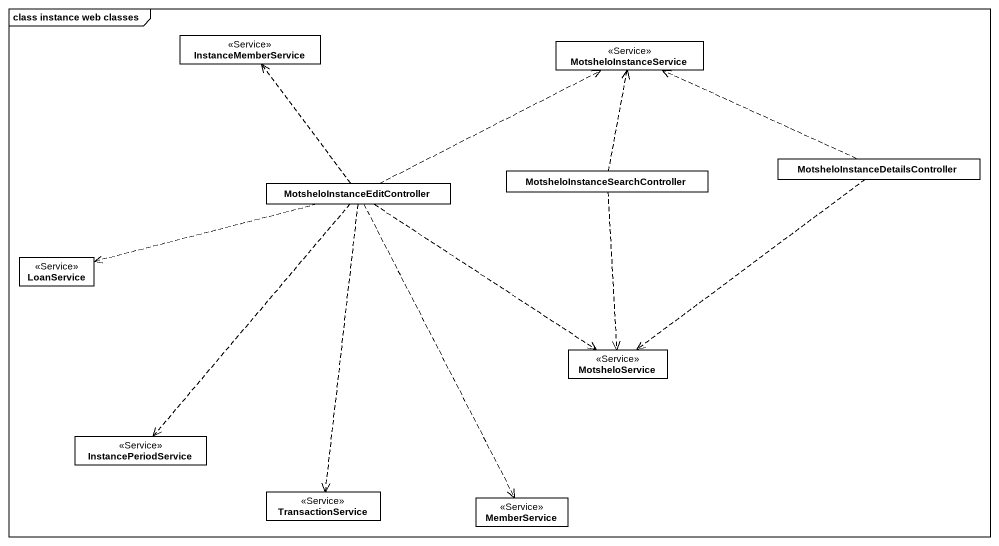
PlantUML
@startuml
mainframe class instance web classes
hide circle
hide empty members
class InstanceMemberService <<Service>>
class MotsheloInstanceService <<Service>>
class "MotsheloInstanceDetailsController" as MotsheloInstanceDetailsContr
class "MotsheloInstanceEditController" as MotsheloInstanceEditControll
class "MotsheloInstanceSearchController" as MotsheloInstanceSearchContro
class LoanService <<Service>>
class MotsheloService <<Service>>
class InstancePeriodService <<Service>>
class TransactionService <<Service>>
class MemberService <<Service>>
MotsheloInstanceDetailsContr .left.> MotsheloInstanceService
MotsheloInstanceDetailsContr ..> MotsheloService
MotsheloInstanceEditControll .up.> InstanceMemberService
MotsheloInstanceEditControll .right.> MotsheloInstanceService
MotsheloInstanceEditControll .left.> LoanService
MotsheloInstanceEditControll ..> MotsheloService
MotsheloInstanceEditControll ..> InstancePeriodService
MotsheloInstanceEditControll ..> TransactionService
MotsheloInstanceEditControll ..> MemberService
MotsheloInstanceSearchContro .up.> MotsheloInstanceService
MotsheloInstanceSearchContro ..> MotsheloService
@enduml
